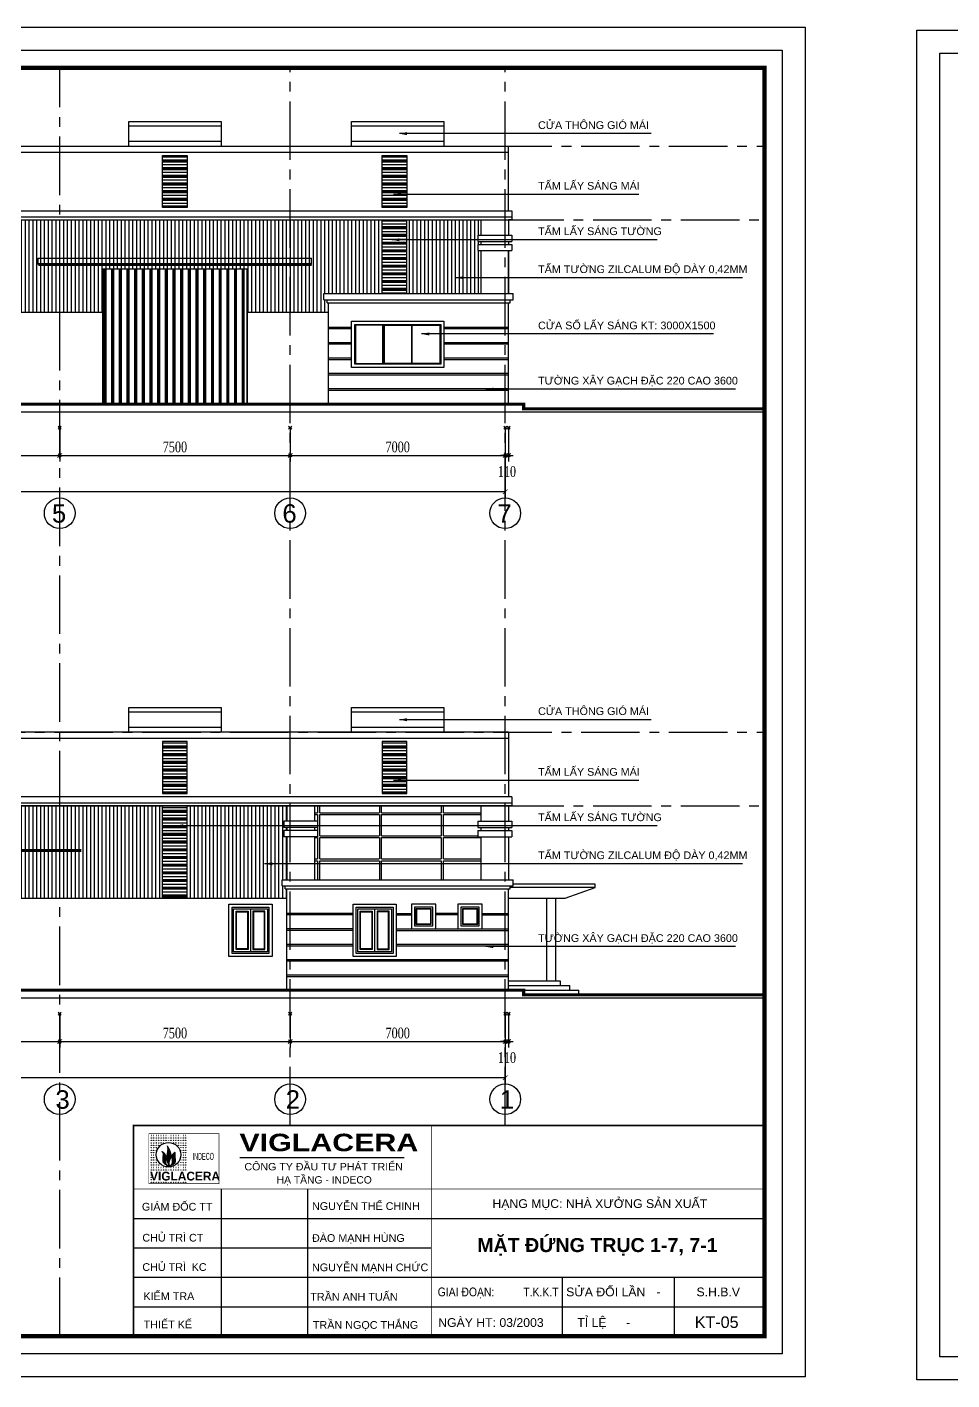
# Model space of a CAD drawing. Extents: x -32628 to 190565, y 82974 to 183560.
# Drawn here: x 70679 to 100781, y 139517 to 183560 of the extents above; entities that cross this region are included whole.
import ezdxf
from ezdxf.enums import TextEntityAlignment as Align

# ---------------------------------------------------------------- set-up
doc = ezdxf.new("R2010")
doc.units = 0
doc.header["$LTSCALE"] = 100
doc.header["$MEASUREMENT"] = 0
doc.header["$PDMODE"] = 35
doc.header["$PDSIZE"] = 50
doc.linetypes.add('CENTER2', pattern=[28.575, 19.05, -3.175, 3.175, -3.175])
doc.layers.get('0').update_dxf_attribs({"linetype": 'CONTINUOUS'})
for name, color, linetype in [('DWGshare.com_BH_DWGshare.com', 137, 'CONTINUOUS'), ('DWGshare.com_CUA_DWGshare.com', 13, 'CONTINUOUS'), ('DWGshare.com_DIM_DWGshare.com', 8, 'CONTINUOUS'), ('DWGshare.com_TEXT_DWGshare.com', 2, 'CONTINUOUS'), ('DWGshare.com_THAY_DWGshare.com', 9, 'CONTINUOUS'), ('DWGshare.com_WALLS_BLINE_DWGshare.com', 251, 'CENTER2'), ('DWGshare.com_WALLS_DWGshare.com', 31, 'CONTINUOUS')]:
    doc.layers.add(name, color=color, linetype=linetype)
doc.layers.add('DWGshare.com_DEFPOINTS_DWGshare.com', color=7, linetype='CONTINUOUS', plot=False)
doc.styles.add('1', font='vntimeh.shx', dxfattribs={"width": 0.75})
doc.styles.add('CLARENDON', font='', dxfattribs={"height": 2.5})
doc.styles.add('VHARIAL', font='')
doc.styles.add('VHAVANB', font='')
doc.styles.get('CLARENDON').set_extended_font_data('.VnClarendon')
doc.styles.get('VHARIAL').set_extended_font_data('.VnArialH')
doc.styles.get('VHAVANB').set_extended_font_data('.VnArialH', bold=True)
doc.dimstyles.new('D2-100', dxfattribs={"dimtxt": 350, "dimasz": 150, "dimexe": 200, "dimexo": 0, "dimgap": 100, "dimtad": 1, "dimdec": 0, "dimzin": 0, "dimdsep": 46, "dimtxsty": '1', "dimblk1": 'ARCHTICK', "dimblk2": 'ARCHTICK', "dimsah": 1, "dimcen": 0.09, "dimclrd": 256, "dimclre": 256, "dimclrt": 2, "dimadec": 0, "dimazin": 0, "dimtfac": 1, "dimtdec": 0, "dimtmove": 2, "dimatfit": 3, "dimldrblk": 'ARCHTICK', "dimfxl": 1, "dimtolj": 1, "dimtzin": 0, "dimarcsym": 0})

# ---------------------------------------------------------------- blocks, each defined once
blk = doc.blocks.new('1')
h = blk.add_hatch()
h.set_pattern_fill('ANSI31', scale=31.573944, style=0)
h.set_pattern_definition([(45, (-43346.0446, -30216.994), (-2.7907687, 2.7907687), [])])
h.paths.add_polyline_path([(3392, -2735, 0.0668459), (3389, -2591, 0.0273913), (3374, -2516, 0.0362454), (3310, -2305, 0.0342632), (3269, -2205, 0.0438635), (3075, -1842, -0.0357111), (3096, -2192, -0.0335679), (3071, -2459, 0.007252), (3044, -2591, 0.0150279), (3006, -2821), (2997, -2923, 0.0472823), (3026, -3205), (3059, -3302), (3096, -3380), (3151, -3473), (3176, -3517, -0.0673804), (3211, -3603), (3101, -3571, -0.172848), (2968, -3468, -0.0797451), (2932, -3382, -0.0276881), (2917, -3314, -0.0273687), (2909, -3253, -0.0268705), (2903, -3167, -0.0138543), (2919, -2996, 0.0090396), (2924, -2899, 0.0102899), (2925, -2815, 0.0645259), (2910, -2702, 0.0541429), (2860, -2575, 0.053434), (2787, -2465, 0.085491), (2725, -2413, 0.0021546), (2717, -2408, 0.0980874), (2565, -2345, -0.0242446), (2625, -2406, -0.0619823), (2676, -2522, -0.0703567), (2692, -2631, -0.0502079), (2682, -2750, 0.0042132), (2657, -2911, -0.0070613), (2638, -3089, 0.0437813), (2641, -3180, 0.0315997), (2655, -3248, 0.097722), (2729, -3400, 0.0860058), (2871, -3520, -0.0017001), (2960, -3571, 0.049522), (3030, -3596, 0.0363887), (3132, -3614, 0.0361931), (3260, -3617, 0.0420248), (3370, -3603, 0.0565204), (3469, -3569, 0.0493736), (3573, -3507, 0.0846168), (3656, -3447, 0.120403), (3733, -3355, 0.113521), (3770, -3262, 0.0841719), (3791, -3171, 0.0618971), (3788, -3011, -0.0348962), (3765, -2823), (3752, -2704, -0.0290128), (3755, -2400, 0.0592981), (3595, -2540, 0.03043), (3536, -2623, 0.0690208), (3482, -2764, 0.063155), (3467, -2882, 0.0323107), (3476, -3003, -0.0273165), (3493, -3149, -0.0203047), (3491, -3303, -0.026314), (3478, -3422, -0.0149197), (3457, -3494, -0.1465881), (3391, -3573, -0.1323605), (3303, -3596, -0.2734358), (3257, -3569, -0.0779864), (3236, -3511, 0.0023102), (3220, -3400, -0.0602717), (3233, -3243), (3243, -3194, -0.0138968), (3289, -3071, 0.0028633), (3351, -2942, 0.1022781)])
at = {"color": 7}
blk.add_line((9581, -2891), (24393, -2891), dxfattribs=at)
at = {"color": 7, "const_width": 47.4}
blk.add_lwpolyline([(1389, -5241), (7704, -5241), (7704, -751), (1389, -751)], close=True, dxfattribs=at)
for centre in [(1611, -907), (1611, -1129), (1832, -907), (1832, -1129), (2054, -907), (2054, -1129), (2276, -907), (2276, -1129), (2497, -907), (2497, -1129), (2719, -907), (2719, -1129), (2941, -907), (2941, -1129), (3162, -907), (3162, -1129), (3384, -907), (3384, -1129), (3606, -907), (3606, -1129), (3827, -907), (3827, -1129), (4049, -907), (4049, -1129), (4271, -907), (4271, -1129), (4493, -907), (4493, -1129), (4714, -907), (4714, -1129), (1611, -1351), (1611, -1573), (1611, -1794), (1611, -2016), (1611, -2238), (1832, -1351), (1832, -1573), (1832, -1794), (1832, -2016), (1832, -2238), (2054, -1351), (2054, -1573), (2054, -1794), (2054, -2016), (2054, -2238), (2276, -1351), (2276, -1573), (2276, -1794), (2497, -1351), (2497, -1573), (2719, -1351), (2719, -1573), (2941, -1351), (3162, -1351), (3384, -1351), (3606, -1351), (3606, -1573), (3827, -1351), (3827, -1573), (4049, -1351), (4049, -1573), (4049, -1794), (4271, -1351), (4271, -1573), (4271, -1794), (4271, -2016), (4271, -2238), (4493, -1351), (4493, -1573), (4493, -1794), (4493, -2016), (4493, -2238), (4714, -1351), (4714, -1573), (4714, -1794), (4714, -2016), (4714, -2238), (1611, -2459), (1611, -2681), (1611, -2903), (1611, -3124), (1611, -3346), (1611, -3568), (1832, -2459), (1832, -2681), (1832, -2903), (1832, -3124), (1832, -3346), (1832, -3568), (2054, -3124), (2054, -3346), (2054, -3568), (2276, -3568), (4049, -3568), (4271, -3124), (4271, -3346), (4271, -3568), (4493, -2459), (4493, -2681), (4493, -2903), (4493, -3124), (4493, -3346), (4493, -3568), (4714, -2459), (4714, -2681), (4714, -2903), (4714, -3124), (4714, -3346), (4714, -3568), (1611, -3789), (1611, -4011), (1611, -4233), (1611, -4455), (1611, -4676), (1832, -3789), (1832, -4011), (2054, -3789), (2054, -4011), (2276, -3789), (2276, -4011), (2497, -3789), (2497, -4011), (2719, -3789), (2719, -4011), (2941, -3789), (2941, -4011), (3162, -3789), (3162, -4011), (3384, -3789), (3384, -4011), (3606, -3789), (3606, -4011), (3827, -3789), (3827, -4011), (4049, -3789), (4049, -4011), (4271, -3789), (4271, -4011), (4493, -3789), (4493, -4011), (4714, -3789), (4714, -4011), (1611, -4898), (1611, -5120), (1832, -5120), (2054, -5120), (2276, -5120), (2497, -5120), (2719, -5120), (2941, -5120), (3162, -5120), (3384, -5120), (3606, -5120), (3827, -5120), (4049, -5120), (4271, -5120), (4493, -5120), (4714, -5120)]:
    blk.add_circle(centre, 12.3)
at = {"color": 7}
blk.add_circle((3162, -2638), 1105, dxfattribs=at)
for s, height, style, width, p in [('VIGLACERA', 1578.7, 'VHAVANB', 1.24, (9551, -2326)), ('C¤NG TY §ÇU T¦ PH¸T TRIÓN', 665.28, 'VHARIAL', 1.03, (10001, -4050))]:
    blk.add_text(s, height=height, dxfattribs=dict(at, style=style, width=width)).set_placement(p)
for s, height, style, width, p in [('INDECO', 631.5, 'CLARENDON', 0.47, (6292, -2786)), ('viglacera', 789.3, 'VHAVANB', 0.97, (4653, -4567))]:
    blk.add_text(s, height=height, dxfattribs=dict(at, style=style, width=width)).set_placement(p, align=Align.MIDDLE)
at = {"color": 7, "style": 'VHARIAL'}
blk.add_text('H¹ TÇNG - INDECO', height=665.28, dxfattribs=at).set_placement((12901, -5237))
blk = doc.blocks.new('_ARCHTICK')
at = {"color": 0, "linetype": 'ByBlock', "const_width": 0.15}
blk.add_lwpolyline([(-0.5, -0.5), (0.5, 0.5)], dxfattribs=at)
blk = doc.blocks.new('*D27')
at = {"linetype": 'ByBlock', "transparency": 16777216}
for p, q in [((64242, 170517), (64242, 169414)), ((71742, 170517), (71742, 169414)), ((64242, 169614), (71742, 169614))]:
    blk.add_line(p, q, dxfattribs=at)
at = {"layer": 'DWGshare.com_DEFPOINTS_DWGshare.com', "color": 0, "linetype": 'ByBlock', "transparency": 16777216}
for p in [(64242, 170517), (71742, 170517), (71742, 169614)]:
    blk.add_point(p, dxfattribs=at)
at = {"linetype": 'ByBlock', "transparency": 16777216, "xscale": 150, "yscale": 150, "zscale": 150, "rotation": 180}
blk.add_blockref('_ARCHTICK', (64242, 169614), dxfattribs=at)
at = {"linetype": 'ByBlock', "transparency": 16777216, "xscale": 150, "yscale": 150, "zscale": 150}
blk.add_blockref('_ARCHTICK', (71742, 169614), dxfattribs=at)
at = {"color": 2, "linetype": 'ByBlock', "transparency": 16777216, "insert": (67992, 169889), "char_height": 350, "attachment_point": 5, "style": '1'}
blk.add_mtext('\\A1;7500', dxfattribs=at)
blk = doc.blocks.new('*D28')
at = {"linetype": 'ByBlock', "transparency": 16777216}
for p, q in [((71742, 170517), (71742, 169414)), ((79242, 170517), (79242, 169414)), ((71742, 169614), (79242, 169614))]:
    blk.add_line(p, q, dxfattribs=at)
at = {"layer": 'DWGshare.com_DEFPOINTS_DWGshare.com', "color": 0, "linetype": 'ByBlock', "transparency": 16777216}
for p in [(71742, 170517), (79242, 170517), (79242, 169614)]:
    blk.add_point(p, dxfattribs=at)
at = {"linetype": 'ByBlock', "transparency": 16777216, "xscale": 150, "yscale": 150, "zscale": 150, "rotation": 180}
blk.add_blockref('_ARCHTICK', (71742, 169614), dxfattribs=at)
at = {"linetype": 'ByBlock', "transparency": 16777216, "xscale": 150, "yscale": 150, "zscale": 150}
blk.add_blockref('_ARCHTICK', (79242, 169614), dxfattribs=at)
at = {"color": 2, "linetype": 'ByBlock', "transparency": 16777216, "insert": (75492, 169889), "char_height": 350, "attachment_point": 5, "style": '1'}
blk.add_mtext('\\A1;7500', dxfattribs=at)
blk = doc.blocks.new('*D29')
at = {"linetype": 'ByBlock', "transparency": 16777216}
for p, q in [((79242, 170517), (79242, 169414)), ((86242, 170517), (86242, 169414)), ((79242, 169614), (86242, 169614))]:
    blk.add_line(p, q, dxfattribs=at)
at = {"layer": 'DWGshare.com_DEFPOINTS_DWGshare.com', "color": 0, "linetype": 'ByBlock', "transparency": 16777216}
for p in [(79242, 170517), (86242, 170517), (86242, 169614)]:
    blk.add_point(p, dxfattribs=at)
at = {"linetype": 'ByBlock', "transparency": 16777216, "xscale": 150, "yscale": 150, "zscale": 150, "rotation": 180}
blk.add_blockref('_ARCHTICK', (79242, 169614), dxfattribs=at)
at = {"linetype": 'ByBlock', "transparency": 16777216, "xscale": 150, "yscale": 150, "zscale": 150}
blk.add_blockref('_ARCHTICK', (86242, 169614), dxfattribs=at)
at = {"color": 2, "linetype": 'ByBlock', "transparency": 16777216, "insert": (82742, 169889), "char_height": 350, "attachment_point": 5, "style": '1'}
blk.add_mtext('\\A1;7000', dxfattribs=at)
blk = doc.blocks.new('*D33')
at = {"linetype": 'ByBlock', "transparency": 16777216}
for p, q in [((64242, 151438), (64242, 150335)), ((71742, 151438), (71742, 150335)), ((64242, 150535), (71742, 150535))]:
    blk.add_line(p, q, dxfattribs=at)
at = {"layer": 'DWGshare.com_DEFPOINTS_DWGshare.com', "color": 0, "linetype": 'ByBlock', "transparency": 16777216}
for p in [(64242, 151438), (71742, 151438), (71742, 150535)]:
    blk.add_point(p, dxfattribs=at)
at = {"linetype": 'ByBlock', "transparency": 16777216, "xscale": 150, "yscale": 150, "zscale": 150, "rotation": 180}
blk.add_blockref('_ARCHTICK', (64242, 150535), dxfattribs=at)
at = {"linetype": 'ByBlock', "transparency": 16777216, "xscale": 150, "yscale": 150, "zscale": 150}
blk.add_blockref('_ARCHTICK', (71742, 150535), dxfattribs=at)
at = {"color": 2, "linetype": 'ByBlock', "transparency": 16777216, "insert": (67992, 150810), "char_height": 350, "attachment_point": 5, "style": '1'}
blk.add_mtext('\\A1;7500', dxfattribs=at)
blk = doc.blocks.new('*D34')
at = {"linetype": 'ByBlock', "transparency": 16777216}
for p, q in [((71742, 151438), (71742, 150335)), ((79242, 151438), (79242, 150335)), ((71742, 150535), (79242, 150535))]:
    blk.add_line(p, q, dxfattribs=at)
at = {"layer": 'DWGshare.com_DEFPOINTS_DWGshare.com', "color": 0, "linetype": 'ByBlock', "transparency": 16777216}
for p in [(71742, 151438), (79242, 151438), (79242, 150535)]:
    blk.add_point(p, dxfattribs=at)
at = {"linetype": 'ByBlock', "transparency": 16777216, "xscale": 150, "yscale": 150, "zscale": 150, "rotation": 180}
blk.add_blockref('_ARCHTICK', (71742, 150535), dxfattribs=at)
at = {"linetype": 'ByBlock', "transparency": 16777216, "xscale": 150, "yscale": 150, "zscale": 150}
blk.add_blockref('_ARCHTICK', (79242, 150535), dxfattribs=at)
at = {"color": 2, "linetype": 'ByBlock', "transparency": 16777216, "insert": (75492, 150810), "char_height": 350, "attachment_point": 5, "style": '1'}
blk.add_mtext('\\A1;7500', dxfattribs=at)
blk = doc.blocks.new('*D35')
at = {"linetype": 'ByBlock', "transparency": 16777216}
for p, q in [((79242, 151438), (79242, 150335)), ((86242, 151438), (86242, 150335)), ((79242, 150535), (86242, 150535))]:
    blk.add_line(p, q, dxfattribs=at)
at = {"layer": 'DWGshare.com_DEFPOINTS_DWGshare.com', "color": 0, "linetype": 'ByBlock', "transparency": 16777216}
for p in [(79242, 151438), (86242, 151438), (86242, 150535)]:
    blk.add_point(p, dxfattribs=at)
at = {"linetype": 'ByBlock', "transparency": 16777216, "xscale": 150, "yscale": 150, "zscale": 150, "rotation": 180}
blk.add_blockref('_ARCHTICK', (79242, 150535), dxfattribs=at)
at = {"linetype": 'ByBlock', "transparency": 16777216, "xscale": 150, "yscale": 150, "zscale": 150}
blk.add_blockref('_ARCHTICK', (86242, 150535), dxfattribs=at)
at = {"color": 2, "linetype": 'ByBlock', "transparency": 16777216, "insert": (82742, 150810), "char_height": 350, "attachment_point": 5, "style": '1'}
blk.add_mtext('\\A1;7000', dxfattribs=at)
blk = doc.blocks.new('*D151')
at = {"linetype": 'ByBlock', "transparency": 16777216}
for p, q in [((86242, 170517), (86242, 169414)), ((86352, 170517), (86352, 169414)), ((86242, 169614), (86092, 169614)), ((86242, 169614), (86352, 169614)), ((86242, 169614), (86352, 169614)), ((86352, 169614), (86502, 169614))]:
    blk.add_line(p, q, dxfattribs=at)
at = {"layer": 'DWGshare.com_DEFPOINTS_DWGshare.com', "color": 0, "linetype": 'ByBlock', "transparency": 16777216}
for p in [(86242, 170517), (86352, 170517), (86352, 169614)]:
    blk.add_point(p, dxfattribs=at)
at = {"linetype": 'ByBlock', "transparency": 16777216, "xscale": 150, "yscale": 150, "zscale": 150}
blk.add_blockref('_ARCHTICK', (86242, 169614), dxfattribs=at)
at = {"linetype": 'ByBlock', "transparency": 16777216, "xscale": 150, "yscale": 150, "zscale": 150, "rotation": 180}
blk.add_blockref('_ARCHTICK', (86352, 169614), dxfattribs=at)
at = {"color": 2, "linetype": 'ByBlock', "transparency": 16777216, "insert": (86297, 169089), "char_height": 350, "attachment_point": 5, "style": '1'}
blk.add_mtext('\\A1;110', dxfattribs=at)
blk = doc.blocks.new('*D152')
at = {"linetype": 'ByBlock', "transparency": 16777216}
for p, q in [((86242, 151438), (86242, 150335)), ((86352, 151438), (86352, 150335)), ((86242, 150535), (86092, 150535)), ((86242, 150535), (86352, 150535)), ((86242, 150535), (86352, 150535)), ((86352, 150535), (86502, 150535))]:
    blk.add_line(p, q, dxfattribs=at)
at = {"layer": 'DWGshare.com_DEFPOINTS_DWGshare.com', "color": 0, "linetype": 'ByBlock', "transparency": 16777216}
for p in [(86242, 151438), (86352, 151438), (86352, 150535)]:
    blk.add_point(p, dxfattribs=at)
at = {"linetype": 'ByBlock', "transparency": 16777216, "xscale": 150, "yscale": 150, "zscale": 150}
blk.add_blockref('_ARCHTICK', (86242, 150535), dxfattribs=at)
at = {"linetype": 'ByBlock', "transparency": 16777216, "xscale": 150, "yscale": 150, "zscale": 150, "rotation": 180}
blk.add_blockref('_ARCHTICK', (86352, 150535), dxfattribs=at)
at = {"color": 2, "linetype": 'ByBlock', "transparency": 16777216, "insert": (86297, 150010), "char_height": 350, "attachment_point": 5, "style": '1'}
blk.add_mtext('\\A1;110', dxfattribs=at)
blk = doc.blocks.new('*D153')
at = {"linetype": 'ByBlock', "transparency": 16777216}
for p, q in [((42242, 170517), (42242, 168234)), ((86242, 170517), (86242, 168234)), ((86242, 168434), (42242, 168434))]:
    blk.add_line(p, q, dxfattribs=at)
at = {"layer": 'DWGshare.com_DEFPOINTS_DWGshare.com', "color": 0, "linetype": 'ByBlock', "transparency": 16777216}
for p in [(42242, 170517), (86242, 170517), (42242, 168434)]:
    blk.add_point(p, dxfattribs=at)
at = {"linetype": 'ByBlock', "transparency": 16777216, "xscale": 150, "yscale": 150, "zscale": 150, "rotation": 180}
blk.add_blockref('_ARCHTICK', (42242, 168434), dxfattribs=at)
at = {"linetype": 'ByBlock', "transparency": 16777216, "xscale": 150, "yscale": 150, "zscale": 150}
blk.add_blockref('_ARCHTICK', (86242, 168434), dxfattribs=at)
at = {"color": 2, "linetype": 'ByBlock', "transparency": 16777216, "insert": (64242, 168709), "char_height": 350, "attachment_point": 5, "style": '1'}
blk.add_mtext('\\A1;44000', dxfattribs=at)
blk = doc.blocks.new('*D154')
at = {"linetype": 'ByBlock', "transparency": 16777216}
for p, q in [((42242, 151438), (42242, 149155)), ((86242, 151438), (86242, 149155)), ((86242, 149355), (42242, 149355))]:
    blk.add_line(p, q, dxfattribs=at)
at = {"layer": 'DWGshare.com_DEFPOINTS_DWGshare.com', "color": 0, "linetype": 'ByBlock', "transparency": 16777216}
for p in [(42242, 151438), (86242, 151438), (42242, 149355)]:
    blk.add_point(p, dxfattribs=at)
at = {"linetype": 'ByBlock', "transparency": 16777216, "xscale": 150, "yscale": 150, "zscale": 150, "rotation": 180}
blk.add_blockref('_ARCHTICK', (42242, 149355), dxfattribs=at)
at = {"linetype": 'ByBlock', "transparency": 16777216, "xscale": 150, "yscale": 150, "zscale": 150}
blk.add_blockref('_ARCHTICK', (86242, 149355), dxfattribs=at)
at = {"color": 2, "linetype": 'ByBlock', "transparency": 16777216, "insert": (64242, 149630), "char_height": 350, "attachment_point": 5, "style": '1'}
blk.add_mtext('\\A1;44000', dxfattribs=at)

msp = doc.modelspace()

# ---------------------------------------------------------------- hatches: boundary and pattern name
at = {"layer": 'DWGshare.com_BH_DWGshare.com'}
h = msp.add_hatch(dxfattribs=at)
h.set_pattern_fill('PLASTI,_O', color=256, scale=1000)
h.set_pattern_definition([(360, (49833.18, 38675.88), (6e-14, 250), []), (360, (49833.18, 38707.13), (6e-14, 250), []), (360, (49833.18, 38738.38), (6e-14, 250), []), (360, (49833.18, 38832.13), (6e-14, 250), [])])
h.paths.add_polyline_path([(75091.7, 177682.4), (75891.7, 177682.4), (75891.7, 179382.4), (75091.7, 179382.4)])
h = msp.add_hatch(dxfattribs=at)
h.set_pattern_fill('PLASTI,_O', color=256, scale=1000)
h.set_pattern_definition([(360, (56983.18, 38675.88), (6e-14, 250), []), (360, (56983.18, 38707.13), (6e-14, 250), []), (360, (56983.18, 38738.38), (6e-14, 250), []), (360, (56983.18, 38832.13), (6e-14, 250), [])])
h.paths.add_polyline_path([(82241.7, 177682.4), (83041.7, 177682.4), (83041.7, 179382.4), (82241.7, 179382.4)])
h = msp.add_hatch(dxfattribs=at)
h.set_pattern_fill('LINE', color=256, scale=1000, angle=90, style=0)
h.paths.add_polyline_path([(85351.7, 176782.4), (85451.7, 176782.4), (85451.7, 177282.4), (83041.7, 177282.4), (83041.7, 174882.4), (85451.7, 174882.4), (85451.7, 176282.4), (85351.7, 176282.4), (85351.7, 176482.4), (85451.7, 176482.4), (85451.7, 176582.4), (85351.7, 176582.4)])
h.paths.add_polyline_path([(82241.7, 177282.4), (68391.7, 177282.4), (68391.7, 174282.4), (73141.7, 174282.4), (73141.7, 175682.4), (77841.7, 175682.4), (77841.7, 174282.4), (80491.7, 174282.4), (80491.7, 174582.4), (80441.7, 174582.4), (80441.7, 174682.4), (80341.7, 174682.4), (80341.7, 174882.4), (82241.7, 174882.4)])
h.paths.add_polyline_path([(67591.7, 177282.4), (53391.7, 177282.4), (53391.7, 174282.4), (58141.7, 174282.4), (58141.7, 175682.4), (62841.7, 175682.4), (62841.7, 174282.4), (67591.7, 174282.4)])
h.paths.add_polyline_path([(52591.7, 177282.4), (49351.7, 177282.4), (49351.7, 176782.4), (49451.7, 176782.4), (49451.7, 176582.4), (49351.7, 176582.4), (49351.7, 176482.4), (49451.7, 176482.4), (49451.7, 176282.4), (49351.7, 176282.4), (49351.7, 174882.4), (49501.7, 174882.4), (49501.7, 174682.4), (49401.7, 174682.4), (49401.7, 174582.4), (49351.7, 174582.4), (49351.7, 174282.4), (52591.7, 174282.4)])
h = msp.add_hatch(dxfattribs=at)
h.set_pattern_fill('PLASTI,_O', color=256, scale=1000)
h.set_pattern_definition([(0, (0, 0), (6e-14, 250), []), (0, (7e-15, 31.25), (6e-14, 250), []), (0, (1e-14, 62.5), (6e-14, 250), []), (0, (3e-14, 156.25), (6e-14, 250), [])])
h.paths.add_polyline_path([(53391.7, 177282.4), (52591.7, 177282.4), (52591.7, 174282.4), (53391.7, 174282.4)])
h.paths.add_polyline_path([(68391.7, 177282.4), (67591.7, 177282.4), (67591.7, 174282.4), (68391.7, 174282.4)])
h.paths.add_polyline_path([(83041.7, 177282.4), (82241.7, 177282.4), (82241.7, 174882.4), (83041.7, 174882.4)])
h = msp.add_hatch(dxfattribs=at)
h.set_pattern_fill('PLAST,_O', color=256, scale=1000, angle=90)
h.set_pattern_definition([(90, (7500, 19078.75), (-250, 2e-14), []), (90, (7468.75, 19078.75), (-250, 2e-14), []), (90, (7437.5, 19078.75), (-250, 2e-14), [])])
h.paths.add_polyline_path([(77841.7, 175682.4), (75491.7, 175682.4), (75491.7, 171282.4), (77841.7, 171282.4)])
h.paths.add_polyline_path([(75491.7, 175682.4), (73141.7, 175682.4), (73141.7, 171282.4), (75491.7, 171282.4)])
h = msp.add_hatch(dxfattribs=at)
h.set_pattern_fill('PLASTI,_O', color=256, scale=1000, angle=-180)
h.set_pattern_definition([(180, (101150.15, 19597.13), (0, 250), []), (180, (101150.15, 19628.38), (0, 250), []), (180, (101150.15, 19659.63), (0, 250), []), (180, (101150.15, 19753.38), (0, 250), [])])
h.paths.add_polyline_path([(75891.7, 160303.6), (75091.7, 160303.6), (75091.7, 158603.6), (75891.7, 158603.6)])
h = msp.add_hatch(dxfattribs=at)
h.set_pattern_fill('PLASTI,_O', color=256, scale=1000, angle=-180)
h.set_pattern_definition([(180, (108300.15, 19597.13), (0, 250), []), (180, (108300.15, 19628.38), (0, 250), []), (180, (108300.15, 19659.63), (0, 250), []), (180, (108300.15, 19753.38), (0, 250), [])])
h.paths.add_polyline_path([(83041.7, 160303.6), (82241.7, 160303.6), (82241.7, 158603.6), (83041.7, 158603.6)])
h = msp.add_hatch(dxfattribs=at)
h.set_pattern_fill('LINE', color=256, scale=1000, angle=90, style=0)
h.paths.add_polyline_path([(45441.7, 158203.6), (43031.7, 158203.6), (43031.7, 157703.6), (43131.7, 157703.6), (43131.7, 157503.6), (43031.7, 157503.6), (43031.7, 157403.6), (43131.7, 157403.6), (43131.7, 157203.6), (43031.7, 157203.6), (43031.7, 155803.6), (45441.7, 155803.6)])
h.paths.add_polyline_path([(52591.7, 158203.6), (46241.7, 158203.6), (46241.7, 155803.6), (51501.7, 155803.6), (51501.7, 155603.6), (51401.7, 155603.6), (51401.7, 155503.6), (51351.7, 155503.6), (51351.7, 155203.6), (52591.7, 155203.6)])
h.paths.add_polyline_path([(60091.7, 158203.6), (53391.7, 158203.6), (53391.7, 155203.6), (60091.7, 155203.6)])
h.paths.add_polyline_path([(75091.7, 158203.6), (60891.7, 158203.6), (60891.7, 155203.6), (65641.7, 155203.6), (65641.7, 156603.6), (70341.7, 156603.6), (70341.7, 155203.6), (75091.7, 155203.6)])
h.paths.add_polyline_path([(79131.7, 157203.6), (79031.7, 157203.6), (79031.7, 157403.6), (79131.7, 157403.6), (79131.7, 157503.6), (79031.7, 157503.6), (79031.7, 157703.6), (79131.7, 157703.6), (79131.7, 158203.6), (75891.7, 158203.6), (75891.7, 155203.6), (79131.7, 155203.6), (79131.7, 155503.6), (79081.7, 155503.6), (79081.7, 155603.6), (78981.7, 155603.6), (78981.7, 155803.6), (79131.7, 155803.6)])
h = msp.add_hatch(dxfattribs=at)
h.set_pattern_fill('PLASTI', color=256, scale=1000, style=0)
h.paths.add_polyline_path([(46241.7, 158203.6), (45441.7, 158203.6), (45441.7, 155803.6), (46241.7, 155803.6)])
h.paths.add_polyline_path([(53391.7, 158203.6), (52591.7, 158203.6), (52591.7, 155203.6), (53391.7, 155203.6)])
h.paths.add_polyline_path([(60891.7, 158203.6), (60091.7, 158203.6), (60091.7, 155203.6), (60891.7, 155203.6)])
h.paths.add_polyline_path([(75891.7, 158203.6), (75091.7, 158203.6), (75091.7, 155203.6), (75891.7, 155203.6)])
h = msp.add_hatch(dxfattribs=at)
h.set_pattern_fill('BRICK20,_O', color=256, scale=250)
h.set_pattern_definition([(7e-15, (126531.6, -19016.25), (9e-14, -750), [1937.5, -76.7175]), (90, (126531.6, -19016.2), (2014.217, 1e-13), [687.5, -62.5]), (90, (126469.1, -19016.2), (2014.217, 1e-13), [687.5, -62.5]), (7e-15, (126531.6, -19078.75), (9e-14, -750), [1937.5, -76.7175])])
h.paths.add_polyline_path([(85451.7, 158203.6), (85451.7, 157703.6), (85351.7, 157703.6), (85351.7, 157503.6), (85451.7, 157503.6), (85451.7, 157403.6), (85351.7, 157403.6), (85351.7, 157203.6), (85451.7, 157203.6), (85451.7, 155803.6), (80031.7, 155803.6), (80031.7, 157203.6), (80131.7, 157203.6), (80131.7, 157403.6), (80031.7, 157403.6), (80031.7, 157503.6), (80131.7, 157503.6), (80131.7, 157703.6), (80031.7, 157703.6), (80031.7, 158203.6)])

# ---------------------------------------------------------------- linework, layer by layer
for p, q in [((81241.7, 173782.4), (80491.7, 173782.4)), ((81241.7, 173732.4), (80491.7, 173732.4)), ((82283.3, 172582.4), (82283.3, 173882.4)), ((83187.5, 173850.9), (83187.5, 173875.9)), ((86351.7, 173782.4), (84241.7, 173782.4)), ((86351.7, 173732.4), (84241.7, 173732.4)), ((81241.7, 173282.4), (80491.7, 173282.4)), ((81241.7, 173232.4), (80491.7, 173232.4)), ((86351.7, 173282.4), (84241.7, 173282.4)), ((86351.7, 173232.4), (84241.7, 173232.4)), ((81241.7, 172782.4), (80491.7, 172782.4)), ((81241.7, 172732.4), (80491.7, 172732.4)), ((86351.7, 172782.4), (84241.7, 172782.4)), ((86351.7, 172732.4), (84241.7, 172732.4)), ((86351.7, 172282.4), (80491.7, 172282.4)), ((86351.7, 172232.4), (80491.7, 172232.4)), ((83187.5, 172607.4), (83187.5, 172582.4)), ((86351.7, 172282.4), (83401.7, 172282.4)), ((86351.7, 172232.4), (83401.7, 172232.4)), ((86351.7, 171782.4), (80491.7, 171782.4)), ((86351.7, 171782.4), (83401.7, 171782.4)), ((86351.7, 171732.4), (80491.7, 171732.4)), ((86351.7, 171732.4), (83401.7, 171732.4)), ((89166.7, 155553.6), (86401.7, 155553.6)), ((87591.7, 152503.6), (87591.7, 155203.6)), ((87891.7, 152503.6), (87891.7, 155203.6)), ((81291.7, 154703.6), (79131.7, 154703.6)), ((81291.7, 154653.6), (79131.7, 154653.6)), ((82691.7, 154703.6), (83186.7, 154703.6)), ((82691.7, 154653.6), (83186.7, 154653.6)), ((84696.7, 154703.6), (83986.7, 154703.6)), ((84696.7, 154653.6), (83986.7, 154653.6)), ((85496.7, 154703.6), (86351.7, 154703.6)), ((85496.7, 154653.6), (86351.7, 154653.6)), ((81291.7, 154203.6), (79131.7, 154203.6)), ((81291.7, 154153.6), (79131.7, 154153.6)), ((82691.7, 154203.6), (86351.7, 154203.6)), ((82691.7, 154153.6), (86351.7, 154153.6)), ((79131.7, 153703.6), (81291.7, 153703.6)), ((79131.7, 153653.6), (81291.7, 153653.6)), ((82691.7, 153703.6), (86351.7, 153703.6)), ((82691.7, 153653.6), (86351.7, 153653.6)), ((79131.7, 153203.6), (86351.7, 153203.6)), ((86351.7, 153153.6), (79131.7, 153153.6)), ((79131.7, 152703.6), (86351.7, 152703.6)), ((79131.7, 152653.6), (86351.7, 152653.6)), ((88041.7, 152503.6), (86351.7, 152503.6)), ((88041.7, 152353.6), (88041.7, 152503.6)), ((86351.7, 152353.6), (88341.7, 152353.6)), ((86841.7, 152203.6), (88641.7, 152203.6)), ((88341.7, 152203.6), (88341.7, 152353.6)), ((88641.7, 152053.6), (88641.7, 152203.6))]:
    msp.add_line(p, q, dxfattribs=at)
for points in [[(81366.7, 172607.4), (82258.3, 172607.4), (82258.3, 173857.4), (81366.7, 173857.4)], [(82308.3, 173857.4), (83187.5, 173857.4), (83187.5, 172607.4), (82308.3, 172607.4)], [(83212.5, 173857.4), (84116.7, 173857.4), (84116.7, 172607.4), (83212.5, 172607.4)]]:
    msp.add_lwpolyline(points, close=True, dxfattribs=at)
msp.add_lwpolyline([(86351.7, 155203.6), (88191.7, 155203.6), (89166.7, 155553.6), (89166.7, 155653.6), (86501.7, 155653.6)], dxfattribs=at)
at = {"layer": 'DWGshare.com_CUA_DWGshare.com'}
for p, q in [((77951.4, 154853.6), (77951.4, 153453.6)), ((81991.7, 154853.6), (81991.7, 153453.6))]:
    msp.add_line(p, q, dxfattribs=at)
for points in [[(78501.4, 153453.6), (77401.4, 153453.6), (77401.4, 154853.6), (78501.4, 154853.6)], [(77871.4, 153533.6), (77481.4, 153533.6), (77481.4, 154773.6), (77871.4, 154773.6)], [(77856.4, 153548.6), (77496.4, 153548.6), (77496.4, 154758.6), (77856.4, 154758.6)], [(78031.4, 153533.6), (78421.4, 153533.6), (78421.4, 154773.6), (78031.4, 154773.6)], [(78046.4, 153548.6), (78406.4, 153548.6), (78406.4, 154758.6), (78046.4, 154758.6)], [(82541.7, 153453.6), (81441.7, 153453.6), (81441.7, 154853.6), (82541.7, 154853.6)], [(81911.7, 153533.6), (81521.7, 153533.6), (81521.7, 154773.6), (81911.7, 154773.6)], [(81896.7, 153548.6), (81536.7, 153548.6), (81536.7, 154758.6), (81896.7, 154758.6)], [(82071.7, 153533.6), (82461.7, 153533.6), (82461.7, 154773.6), (82071.7, 154773.6)], [(82086.7, 153548.6), (82446.7, 153548.6), (82446.7, 154758.6), (82086.7, 154758.6)], [(83336.7, 154353.6), (83836.7, 154353.6), (83836.7, 154853.6), (83336.7, 154853.6)], [(83351.7, 154368.6), (83821.7, 154368.6), (83821.7, 154838.6), (83351.7, 154838.6)], [(84846.7, 154353.6), (85346.7, 154353.6), (85346.7, 154853.6), (84846.7, 154853.6)], [(84861.7, 154368.6), (85331.7, 154368.6), (85331.7, 154838.6), (84861.7, 154838.6)]]:
    msp.add_lwpolyline(points, close=True, dxfattribs=at)
at = {"layer": 'DWGshare.com_DEFPOINTS_DWGshare.com'}
for points in [[(96004.4, 139618), (35951.8, 139618), (35951.8, 183560.5), (96004.4, 183560.5)], [(159688.9, 139517.4), (99636.2, 139517.4), (99636.2, 183459.9), (159688.9, 183459.9)]]:
    msp.add_lwpolyline(points, close=True, dxfattribs=at)
at = {"layer": 'DWGshare.com_DIM_DWGshare.com'}
for p, q in [((71041.4, 176032.1), (79942, 176032.1)), ((71041.4, 175832.1), (71041.4, 176032.1)), ((79942, 175832.1), (79942, 176032.1))]:
    msp.add_line(p, q, dxfattribs=at)
at = {"layer": 'DWGshare.com_TEXT_DWGshare.com'}
for p, q in [((90997, 180090.8), (82795.8, 180090.8)), ((90587.3, 178114.3), (82608, 178114.3)), ((91190.5, 176636.2), (82549.1, 176636.2)), ((93968.8, 175400.1), (84640.1, 175400.1)), ((93016.7, 173569.4), (83519.7, 173569.4)), ((93738.5, 171772.2), (85607.2, 171772.2)), ((90997, 161012), (82795.8, 161012)), ((90587.3, 159035.6), (82608, 159035.6)), ((91190.5, 157557.5), (75510.2, 157557.5)), ((93968.8, 156321.4), (78411.4, 156321.4)), ((93738.5, 153624.2), (85607.2, 153624.2)), ((76992.6, 145736), (76992.6, 140943.6)), ((79813.6, 140943.6), (79813.6, 145736)), ((74140, 144777.5), (94678.9, 144777.5)), ((74140, 143819), (83838.9, 143819)), ((74140, 142860.5), (94678.9, 142860.5)), ((88093.1, 142860.5), (88093.1, 140943.6)), ((91737.6, 142860.5), (91737.6, 140943.6)), ((74140, 141902.1), (94678.9, 141902.1))]:
    msp.add_line(p, q, dxfattribs=at)
for points in [[(82795.8, 180090.8, 0, 100, 0), (83045.8, 180090.8, 100, 100, 0)], [(82608, 178114.3, 0, 100, 0), (82858, 178114.3, 100, 100, 0)], [(82549.1, 176636.2, 0, 100, 0), (82799.1, 176636.2, 100, 100, 0)], [(84640.1, 175400.1, 0, 100, 0), (84890.1, 175400.1, 100, 100, 0)], [(83519.7, 173569.4, 0, 100, 0), (83769.7, 173569.4, 100, 100, 0)], [(85607.2, 171772.2, 0, 100, 0), (85857.2, 171772.2, 100, 100, 0)], [(82795.8, 161012, 0, 100, 0), (83045.8, 161012, 100, 100, 0)], [(82608, 159035.6, 0, 100, 0), (82858, 159035.6, 100, 100, 0)], [(75510.2, 157557.5, 0, 100, 0), (75760.2, 157557.5, 100, 100, 0)], [(78411.4, 156321.4, 0, 100, 0), (78661.4, 156321.4, 100, 100, 0)], [(85607.2, 153624.2, 0, 100, 0), (85857.2, 153624.2, 100, 100, 0)]]:
    msp.add_lwpolyline(points, format="xyseb", dxfattribs=at)
at = {"layer": 'DWGshare.com_TEXT_DWGshare.com', "const_width": 57.1}
msp.add_lwpolyline([(74140, 140943.6), (94678.9, 140943.6), (94678.9, 147803.5), (74140, 147803.5)], close=True, dxfattribs=at)
at = {"layer": 'DWGshare.com_TEXT_DWGshare.com', "const_width": 22.8}
for points in [[(83838.9, 147803.5), (83838.9, 140943.6)], [(74140, 145736), (94678.9, 145736)]]:
    msp.add_lwpolyline(points, dxfattribs=at)
at = {"layer": 'DWGshare.com_TEXT_DWGshare.com'}
for centre in [(71741.7, 167733.9), (79241.7, 167733.9), (86241.7, 167733.9), (71741.7, 148655.2), (79241.7, 148655.2), (86241.7, 148655.2)]:
    msp.add_circle(centre, 500, dxfattribs=at)
at = {"layer": 'DWGshare.com_THAY_DWGshare.com'}
for p, q in [((76991.7, 180332.4), (73991.7, 180332.4)), ((84241.7, 180332.4), (81241.7, 180332.4)), ((76991.7, 179832.4), (73991.7, 179832.4)), ((84241.7, 179832.4), (81241.7, 179832.4)), ((42131.7, 179682.4), (86351.7, 179682.4)), ((42131.7, 179482.4), (86351.7, 179482.4)), ((86351.7, 177582.4), (86351.7, 179682.4)), ((42031.7, 177582.4), (86451.7, 177582.4)), ((42031.7, 177382.4), (86451.7, 177382.4)), ((42131.7, 177282.4), (86351.7, 177282.4)), ((82241.7, 174882.4), (82241.7, 177282.4)), ((83041.7, 174882.4), (83041.7, 177282.4)), ((85451.7, 177282.4), (85451.7, 176782.4)), ((85351.7, 176782.4), (85351.7, 176582.4)), ((85351.7, 176782.4), (86451.7, 176782.4)), ((86451.7, 176782.4), (86451.7, 176582.4)), ((85351.7, 176582.4), (86451.7, 176582.4)), ((85351.7, 176482.4), (85351.7, 176282.4)), ((85351.7, 176482.4), (86451.7, 176482.4)), ((85351.7, 176282.4), (86451.7, 176282.4)), ((85451.7, 176582.4), (85451.7, 176482.4)), ((85451.7, 176282.4), (85451.7, 174882.4)), ((86351.7, 174882.4), (86351.7, 176282.4)), ((86451.7, 176482.4), (86451.7, 176282.4)), ((75491.7, 175682.4), (75491.7, 171282.4)), ((80341.7, 174882.4), (86501.7, 174882.4)), ((80341.7, 174682.4), (80341.7, 174882.4)), ((86501.7, 174682.4), (86501.7, 174882.4)), ((80341.7, 174682.4), (86501.7, 174682.4)), ((80441.7, 174582.4), (80441.7, 174682.4)), ((80441.7, 174582.4), (86401.7, 174582.4)), ((80491.7, 171282.4), (80491.7, 174582.4)), ((86351.7, 171282.4), (86351.7, 174582.4)), ((86401.7, 174582.4), (86401.7, 174682.4)), ((62841.7, 174282.4), (73141.7, 174282.4)), ((77841.7, 174282.4), (80491.7, 174282.4)), ((76991.7, 161253.6), (73991.7, 161253.6)), ((84241.7, 161253.6), (81241.7, 161253.6)), ((86351.7, 160603.6), (42131.7, 160603.6)), ((86351.7, 160403.6), (42131.7, 160403.6)), ((76991.7, 160753.6), (73991.7, 160753.6)), ((84241.7, 160753.6), (81241.7, 160753.6)), ((86351.7, 160603.6), (86351.7, 158503.6)), ((86451.7, 158503.6), (42031.7, 158503.6)), ((42031.7, 158303.6), (86451.7, 158303.6)), ((86351.7, 158203.6), (42131.7, 158203.6)), ((42131.7, 158203.6), (86351.7, 158203.6)), ((75091.7, 155203.6), (75091.7, 158203.6)), ((75891.7, 155203.6), (75891.7, 158203.6)), ((80031.7, 158203.6), (80031.7, 157703.6)), ((85451.7, 158203.6), (85451.7, 157703.6)), ((80131.7, 157703.6), (79031.7, 157703.6)), ((79031.7, 157703.6), (79031.7, 157503.6)), ((80131.7, 157703.6), (80131.7, 157503.6)), ((85351.7, 157703.6), (86451.7, 157703.6)), ((85351.7, 157703.6), (85351.7, 157503.6)), ((86451.7, 157703.6), (86451.7, 157503.6)), ((80131.7, 157503.6), (79031.7, 157503.6)), ((80131.7, 157403.6), (79031.7, 157403.6)), ((79031.7, 157403.6), (79031.7, 157203.6)), ((80031.7, 157503.6), (80031.7, 157403.6)), ((80131.7, 157403.6), (80131.7, 157203.6)), ((85351.7, 157503.6), (86451.7, 157503.6)), ((85351.7, 157403.6), (86451.7, 157403.6)), ((85351.7, 157403.6), (85351.7, 157203.6)), ((85451.7, 157503.6), (85451.7, 157403.6)), ((86451.7, 157403.6), (86451.7, 157203.6)), ((80131.7, 157203.6), (79031.7, 157203.6)), ((80031.7, 157203.6), (80031.7, 155803.6)), ((85351.7, 157203.6), (86451.7, 157203.6)), ((85451.7, 157203.6), (85451.7, 155803.6)), ((78981.7, 155803.6), (86501.7, 155803.6)), ((78981.7, 155603.6), (78981.7, 155803.6)), ((78981.7, 155603.6), (86501.7, 155603.6)), ((79081.7, 155503.6), (79081.7, 155603.6)), ((79081.7, 155503.6), (86401.7, 155503.6)), ((79131.7, 152203.6), (79131.7, 155503.6)), ((86351.7, 152203.6), (86351.7, 155503.6)), ((86401.7, 155503.6), (86401.7, 155603.6)), ((86501.7, 155603.6), (86501.7, 155803.6)), ((70341.7, 155203.6), (79131.7, 155203.6))]:
    msp.add_line(p, q, dxfattribs=at)
for points in [[(95255.8, 140366.7), (36700.4, 140366.7), (36700.4, 182811.8), (95255.8, 182811.8)], [(158940.2, 140266.1), (100384.9, 140266.1), (100384.9, 182711.2), (158940.2, 182711.2)], [(75091.7, 179382.4), (75891.7, 179382.4), (75891.7, 177682.4), (75091.7, 177682.4)], [(82241.7, 179382.4), (83041.7, 179382.4), (83041.7, 177682.4), (82241.7, 177682.4)], [(84241.7, 172482.4), (81241.7, 172482.4), (81241.7, 173982.4), (84241.7, 173982.4)], [(84141.7, 172582.4), (81341.7, 172582.4), (81341.7, 173882.4), (84141.7, 173882.4)], [(75891.7, 160303.6), (75091.7, 160303.6), (75091.7, 158603.6), (75891.7, 158603.6)], [(83041.7, 160303.6), (82241.7, 160303.6), (82241.7, 158603.6), (83041.7, 158603.6)], [(78651.4, 153303.6), (77251.4, 153303.6), (77251.4, 155003.6), (78651.4, 155003.6)], [(78551.4, 153403.6), (77351.4, 153403.6), (77351.4, 154903.6), (78551.4, 154903.6)], [(82691.7, 153303.6), (81291.7, 153303.6), (81291.7, 155003.6), (82691.7, 155003.6)], [(82591.7, 153403.6), (81391.7, 153403.6), (81391.7, 154903.6), (82591.7, 154903.6)], [(83186.7, 154203.6), (83986.7, 154203.6), (83986.7, 155003.6), (83186.7, 155003.6)], [(83286.7, 154303.6), (83886.7, 154303.6), (83886.7, 154903.6), (83286.7, 154903.6)], [(84696.7, 154203.6), (85496.7, 154203.6), (85496.7, 155003.6), (84696.7, 155003.6)], [(84796.7, 154303.6), (85396.7, 154303.6), (85396.7, 154903.6), (84796.7, 154903.6)]]:
    msp.add_lwpolyline(points, close=True, dxfattribs=at)
for points, const_width in [([(37277.3, 140943.6), (37277.3, 182234.9), (94678.9, 182234.9), (94678.9, 140943.6)], 143.5), ([(73141.7, 175682.4), (77841.7, 175682.4), (77841.7, 171282.4), (73141.7, 171282.4)], 50)]:
    msp.add_lwpolyline(points, close=True, dxfattribs=dict(at, const_width=const_width))
for points in [[(73991.7, 179682.4), (73991.7, 180482.4), (76991.7, 180482.4), (76991.7, 179682.4)], [(81241.7, 179682.4), (81241.7, 180482.4), (84241.7, 180482.4), (84241.7, 179682.4)], [(86451.7, 177582.4), (86451.7, 177282.4), (86351.7, 177282.4), (86351.7, 176782.4)], [(86351.7, 176582.4), (86351.7, 176482.4)], [(86351.7, 176282.4), (86351.7, 174882.4)], [(73991.7, 160603.6), (73991.7, 161403.6), (76991.7, 161403.6), (76991.7, 160603.6)], [(81241.7, 160603.6), (81241.7, 161403.6), (84241.7, 161403.6), (84241.7, 160603.6)], [(79131.7, 158203.6), (79131.7, 157703.6)], [(86451.7, 158503.6), (86451.7, 158203.6), (86351.7, 158203.6), (86351.7, 157703.6)], [(79131.7, 157503.6), (79131.7, 157403.6)], [(86351.7, 157503.6), (86351.7, 157403.6)], [(79131.7, 157203.6), (79131.7, 155803.6)], [(86351.7, 157203.6), (86351.7, 155803.6)]]:
    msp.add_lwpolyline(points, dxfattribs=at)
at = {"layer": 'DWGshare.com_THAY_DWGshare.com', "const_width": 100}
for points in [[(71041.4, 175832.1), (79942, 175832.1)], [(72442, 156753.3), (63541.4, 156753.3)]]:
    msp.add_lwpolyline(points, dxfattribs=at)
at = {"layer": 'DWGshare.com_WALLS_BLINE_DWGshare.com'}
for p, q in [((71741.7, 140943.6), (71741.7, 182234.9)), ((79241.7, 147803.5), (79241.7, 182234.9)), ((86241.7, 147803.5), (86241.7, 182234.9)), ((37277.3, 179682.4), (94678.9, 179682.4)), ((86241.7, 177282.4), (94678.9, 177282.4)), ((37277.3, 160603.6), (94678.9, 160603.6)), ((86241.7, 158203.6), (94678.9, 158203.6))]:
    msp.add_line(p, q, dxfattribs=at)
at = {"layer": 'DWGshare.com_WALLS_DWGshare.com'}
for p, q in [((37277.3, 171032.4), (94678.9, 171032.4)), ((37277.3, 151953.6), (94678.9, 151953.6))]:
    msp.add_line(p, q, dxfattribs=at)
at = {"layer": 'DWGshare.com_WALLS_DWGshare.com', "const_width": 100}
for points in [[(86841.7, 171132.4), (86841.7, 171282.4), (41641.7, 171282.4), (41641.7, 171132.4)], [(94678.9, 171132.4), (86791.7, 171132.4)], [(41641.7, 152053.6), (41641.7, 152203.6), (86841.7, 152203.6), (86841.7, 152053.6)], [(86791.7, 152053.6), (94678.9, 152053.6)]]:
    msp.add_lwpolyline(points, dxfattribs=at)

# ---------------------------------------------------------------- block references
at = {"xscale": 0.3613895995832174, "yscale": 0.3613895995832174, "zscale": 0.3613895995832174}
msp.add_blockref('1', (74140, 147803.5), dxfattribs=at)

# ---------------------------------------------------------------- texts
at = {"layer": 'DWGshare.com_TEXT_DWGshare.com', "style": 'VHARIAL'}
for s, height, p in [('cöa th«ng giã m¸i', 251.031, (87310.4, 180242.6)), ('tÊm lÊy s¸ng m¸i', 251.031, (87310.4, 178266.2)), ('tÊm lÊy s¸ng t\xadêng', 251.031, (87310.4, 176788.1)), ('tÊm t\xadêng zilcalum ®é dµy 0,42mm', 251.031, (87310.4, 175552)), ('cöa sæ lÊy s¸ng kt: 3000x1500', 251.031, (87310.4, 173721.2)), ('t\xadêng x©y g¹ch ®Æc 220 cao 3600', 251.031, (87310.4, 171924)), ('5', 600, (71488.3, 167426.2)), ('6', 600, (78988.3, 167426.2)), ('7', 600, (85988.3, 167426.2)), ('cöa th«ng giã m¸i', 251.031, (87310.4, 161163.9)), ('tÊm lÊy s¸ng m¸i', 251.031, (87310.4, 159187.4)), ('tÊm lÊy s¸ng t\xadêng', 251.031, (87310.4, 157709.3)), ('tÊm t\xadêng zilcalum ®é dµy 0,42mm', 251.031, (87310.4, 156473.3)), ('t\xadêng x©y g¹ch ®Æc 220 cao 3600', 251.031, (87310.4, 153776)), ('3', 600, (71602.1, 148347.4)), ('2', 600, (79098.4, 148347.4)), ('1', 600, (86064.5, 148347.4)), ('Gi¸m ®èc tt', 251.031, (74416.8, 145030.9)), ('nguyÔn thÕ chinh', 251.031, (79954.1, 145051.8)), ('chñ tr× ct', 251.03, (74430.9, 144022.2)), ('®µo m¹nh hïng', 251.031, (79952.9, 144011.8)), ('Chñ tr× ', 251.03, (74430.9, 143067.5)), ('kc', 251.03, (76035.8, 143067.5)), ('nguyÔn m¹nh chøc', 251.031, (79952.9, 143057.1)), ('kiÓm tra', 251.03, (74466.1, 142119.2)), ('trÇn anh tuÊn', 251.031, (79898.1, 142098.6)), ('söa ®æi lÇn', 285.262, (88225.2, 142240.1)), ('-', 285.3, (91162.2, 142240.1)), ('S.H.B.V', 285.26, (92467, 142240.1)), ('thiÕt kÕ', 251.03, (74473, 141198.3)), ('trÇn ngäc th¾ng', 251.031, (79982.2, 141182.4)), ('Ngµy HT: 03/2003', 285.262, (84059.7, 141243.2)), ('tØ lÖ', 285.26, (88588.7, 141245.7)), ('-', 285.3, (90178.9, 141245.7))]:
    msp.add_text(s, height=height, dxfattribs=at).set_placement(p)
at = {"layer": 'DWGshare.com_TEXT_DWGshare.com'}
for s, height, style, p in [('H¹ng môc: nhµ x\xadëng s¶n xuÊt', 285.262, 'VHARIAL', (89321.3, 145269.1)), ('mÆt ®øng trôc 1-7, 7-1', 456.42, 'VHAVANB', (89242.5, 143915.5)), ('kt-05', 375.33, 'VHARIAL', (93122.6, 141398.9))]:
    msp.add_text(s, height=height, dxfattribs=dict(at, style=style)).set_placement(p, align=Align.MIDDLE)
at = {"layer": 'DWGshare.com_TEXT_DWGshare.com', "style": 'VHARIAL', "width": 0.85}
msp.add_text('Giai ®o¹n:', height=285.26, dxfattribs=at).set_placement((84044.1, 142240.1))
msp.add_text('T.K.K.T', height=285.26, dxfattribs=at).set_placement((87977, 142239.2), align=Align.RIGHT)

# ---------------------------------------------------------------- dimensions: what is measured, and where the dimension line sits
at = {"layer": 'DWGshare.com_DIM_DWGshare.com'}
for base, p1, p2, picture, middle in [((42241.7, 168433.9), (86241.7, 170516.8), (42241.7, 170516.8), '*D153', (64241.7, 168708.9)), ((71741.7, 169614), (64241.7, 170516.8), (71741.7, 170516.8), '*D27', (67991.7, 169889)), ((79241.7, 169614), (71741.7, 170516.8), (79241.7, 170516.8), '*D28', (75491.7, 169889)), ((86241.7, 169614), (79241.7, 170516.8), (86241.7, 170516.8), '*D29', (82741.7, 169889)), ((86351.7, 169614), (86241.7, 170516.8), (86351.7, 170516.8), '*D151', (86296.7, 169089)), ((42241.7, 149355.2), (86241.7, 151438.1), (42241.7, 151438.1), '*D154', (64241.7, 149630.2)), ((71741.7, 150535.3), (64241.7, 151438.1), (71741.7, 151438.1), '*D33', (67991.7, 150810.3)), ((79241.7, 150535.3), (71741.7, 151438.1), (79241.7, 151438.1), '*D34', (75491.7, 150810.3)), ((86241.7, 150535.3), (79241.7, 151438.1), (86241.7, 151438.1), '*D35', (82741.7, 150810.3)), ((86351.7, 150535.3), (86241.7, 151438.1), (86351.7, 151438.1), '*D152', (86296.7, 150010.3))]:
    dim = msp.add_linear_dim(base=base, p1=p1, p2=p2, dimstyle='D2-100', dxfattribs=at)
    dim.commit()
    dim.dimension.update_dxf_attribs({"geometry": picture, "text_midpoint": middle})

doc.saveas('drawing.dxf')
